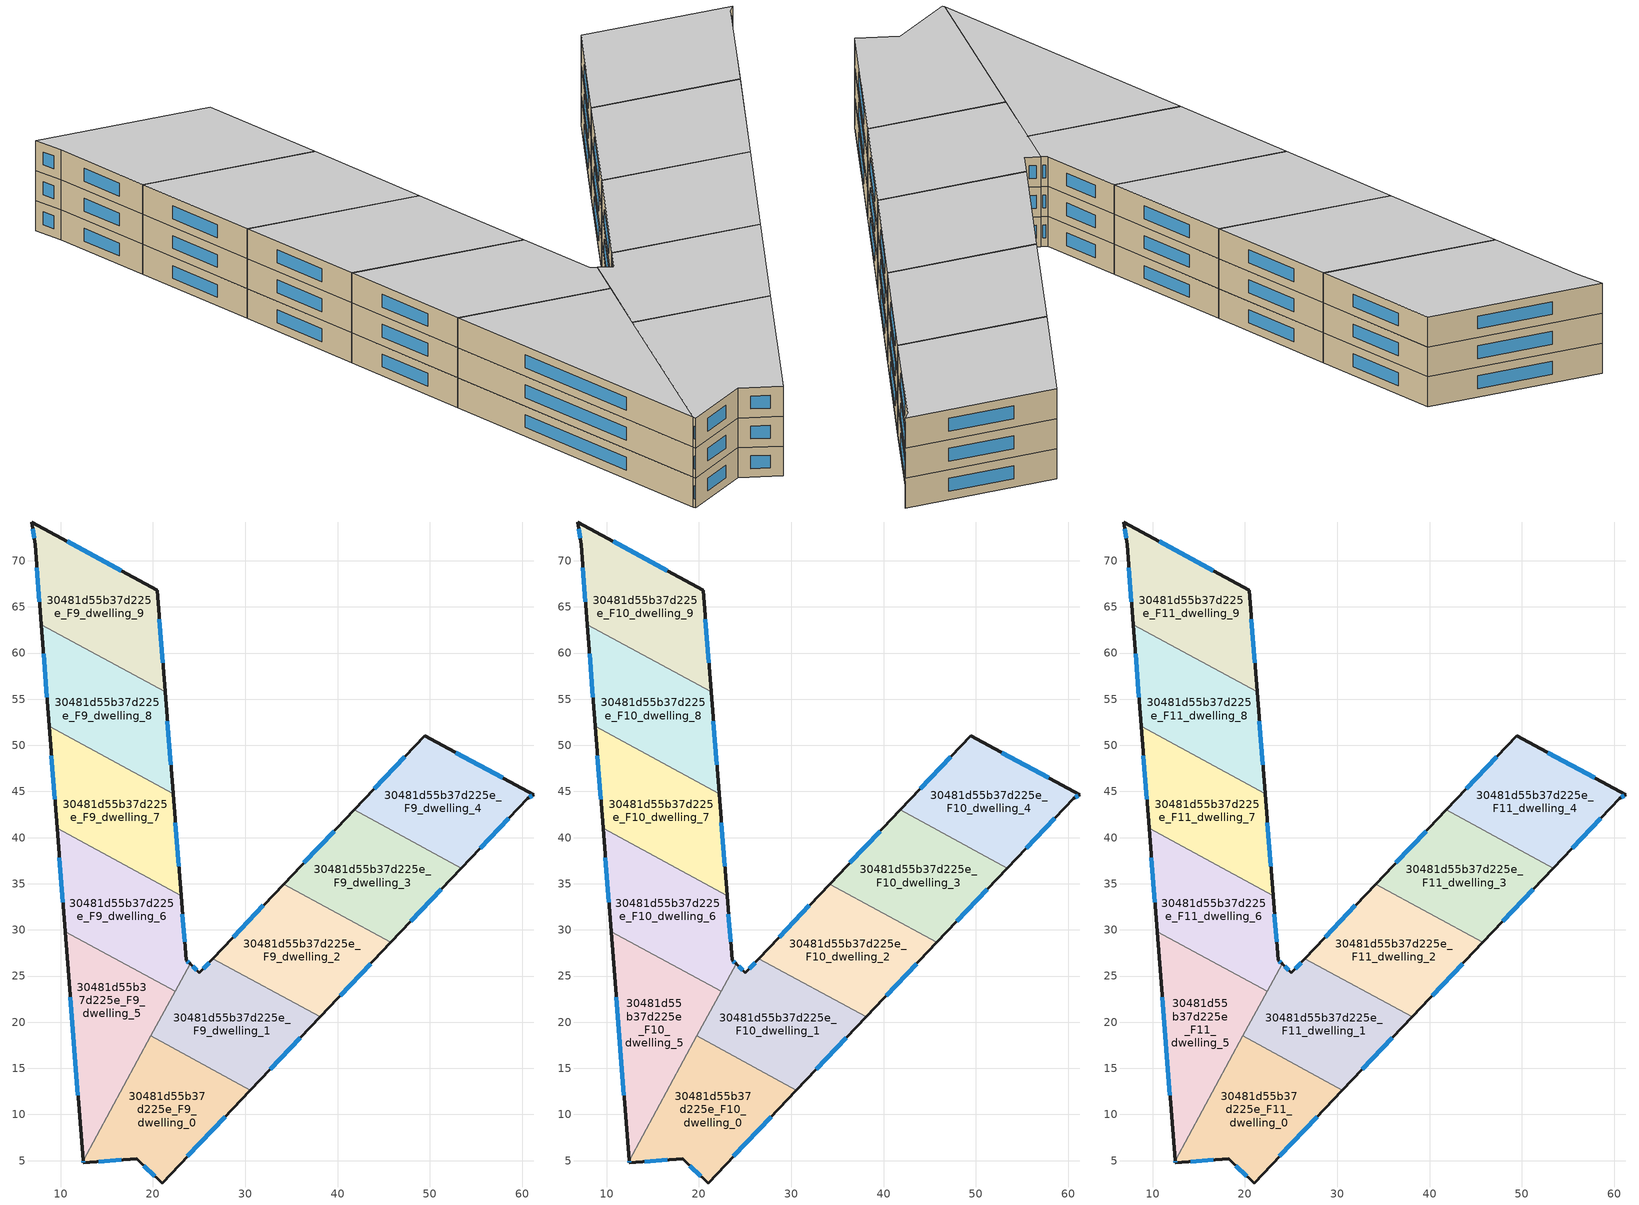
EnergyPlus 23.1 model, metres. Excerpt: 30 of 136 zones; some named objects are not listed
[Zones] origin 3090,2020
30481d55b37d225e_F9_dwelling_0
 floor to 30481d55b37d225e_F8_dwelling_0 (EU_floor_Construction): 30.56,12.64 20.99,2.57 18.23,5.2 12.45,4.74 12.43,4.97 19.78,18.5 z27
 wall outside (EU_wall_Construction): 12.43,4.97 12.45,4.74 18.23,5.2 20.99,2.57 30.56,12.64 z27:30
 wall to 30481d55b37d225e_F9_dwelling_1 (EU_wall_Construction): 30.56,12.64 19.78,18.5 z27:30
 wall to 30481d55b37d225e_F9_dwelling_5 (EU_wall_Construction): 19.78,18.5 12.43,4.97 z27:30
 window (EU_Window_Construction): 23.73,5.45 27.83,9.77 / 19.02,4.45 20.2,3.32 / 14.1,4.87 16.58,5.07 / 12.43,4.91 12.44,4.81 z27.86:29.14
30481d55b37d225e_F9_dwelling_1
 floor to 30481d55b37d225e_F8_dwelling_1 (EU_floor_Construction): 38.11,20.59 30.56,12.64 19.78,18.5 24.02,26.31 25.03,25.35 26.5,26.9 z27
 wall outside (EU_wall_Construction): 30.56,12.64 38.11,20.59 / 26.5,26.9 25.03,25.35 24.02,26.31 z27:30
 wall to 30481d55b37d225e_F9_dwelling_2 (EU_wall_Construction): 38.11,20.59 26.5,26.9 z27:30
 wall to 30481d55b37d225e_F9_dwelling_6 (EU_wall_Construction): 24.02,26.31 22.41,23.35 z27:30
 wall to 30481d55b37d225e_F9_dwelling_5 (EU_wall_Construction): 22.41,23.35 19.78,18.5 z27:30
 window (EU_Window_Construction): 32.72,14.92 35.96,18.32 / 24.74,25.62 24.31,26.03 / 26.08,26.46 25.45,25.79 z27.86:29.14
30481d55b37d225e_F9_dwelling_2
 floor to 30481d55b37d225e_F8_dwelling_2 (EU_floor_Construction): 45.77,28.64 38.11,20.59 26.5,26.9 34.15,34.95 z27
 wall outside (EU_wall_Construction): 34.15,34.95 26.5,26.9 / 38.11,20.59 45.77,28.64 z27:30
 wall to 30481d55b37d225e_F9_dwelling_3 (EU_wall_Construction): 45.77,28.64 34.15,34.95 z27:30
 window (EU_Window_Construction): 31.96,32.65 28.68,29.2 / 40.3,22.89 43.58,26.34 z27.86:29.14
30481d55b37d225e_F9_dwelling_3
 floor to 30481d55b37d225e_F8_dwelling_3 (EU_floor_Construction): 53.42,36.7 45.77,28.64 34.15,34.95 41.8,43.01 z27
 wall outside (EU_wall_Construction): 41.8,43.01 34.15,34.95 / 45.77,28.64 53.42,36.7 z27:30
 wall to 30481d55b37d225e_F9_dwelling_4 (EU_wall_Construction): 53.42,36.7 41.8,43.01 z27:30
 window (EU_Window_Construction): 39.62,40.71 36.34,37.25 / 47.95,30.94 51.23,34.4 z27.86:29.14
30481d55b37d225e_F9_dwelling_4
 floor to 30481d55b37d225e_F8_dwelling_4 (EU_floor_Construction): 61.28,44.63 60.59,44.24 53.42,36.7 41.8,43.01 49.45,51.06 z27
 wall outside (EU_wall_Construction): 53.42,36.7 60.59,44.24 61.28,44.63 49.45,51.06 41.8,43.01 z27:30
 window (EU_Window_Construction): 55.47,38.85 58.54,42.09 / 47.27,48.76 43.99,45.31 / 57.9,46.47 52.83,49.22 / 60.79,44.35 61.08,44.52 z27.86:29.14
30481d55b37d225e_F9_dwelling_5
 floor to 30481d55b37d225e_F8_dwelling_5 (EU_floor_Construction): 22.41,23.35 12.43,4.97 10.49,29.82 z27
 wall outside (EU_wall_Construction): 10.49,29.82 12.43,4.97 z27:30
 wall to 30481d55b37d225e_F9_dwelling_6 (EU_wall_Construction): 22.41,23.35 10.49,29.82 z27:30
 window (EU_Window_Construction): 11.04,22.72 11.87,12.07 z27.86:29.14
30481d55b37d225e_F9_dwelling_6
 floor to 30481d55b37d225e_F8_dwelling_6 (EU_floor_Construction): 23.04,33.72 23.59,26.72 24.02,26.31 22.41,23.35 10.49,29.82 9.62,41.01 z27
 wall outside (EU_wall_Construction): 9.62,41.01 10.49,29.82 / 24.02,26.31 23.59,26.72 23.04,33.72 z27:30
 wall to 30481d55b37d225e_F9_dwelling_7 (EU_wall_Construction): 23.04,33.72 9.62,41.01 z27:30
 window (EU_Window_Construction): 9.87,37.82 10.24,33.02 / 23.43,28.72 23.2,31.72 / 23.89,26.43 23.71,26.6 z27.86:29.14
30481d55b37d225e_F9_dwelling_7
 floor to 30481d55b37d225e_F8_dwelling_7 (EU_floor_Construction): 22.18,44.76 23.04,33.72 9.62,41.01 8.76,52.05 z27
 wall outside (EU_wall_Construction): 23.04,33.72 22.18,44.76 / 8.76,52.05 9.62,41.01 z27:30
 wall to 30481d55b37d225e_F9_dwelling_8 (EU_wall_Construction): 22.18,44.76 8.76,52.05 z27:30
 window (EU_Window_Construction): 22.8,36.87 22.43,41.6 / 9,48.9 9.37,44.17 z27.86:29.14
30481d55b37d225e_F9_dwelling_8
 floor to 30481d55b37d225e_F8_dwelling_8 (EU_floor_Construction): 21.32,55.79 22.18,44.76 8.76,52.05 7.9,63.08 z27
 wall outside (EU_wall_Construction): 22.18,44.76 21.32,55.79 / 7.9,63.08 8.76,52.05 z27:30
 wall to 30481d55b37d225e_F9_dwelling_9 (EU_wall_Construction): 21.32,55.79 7.9,63.08 z27:30
 window (EU_Window_Construction): 21.93,47.91 21.57,52.64 / 8.14,59.93 8.51,55.2 z27.86:29.14
30481d55b37d225e_F9_dwelling_9
 floor to 30481d55b37d225e_F8_dwelling_9 (EU_floor_Construction): 20.46,66.81 21.32,55.79 7.9,63.08 7.22,71.72 6.85,74.2 z27
 wall outside (EU_wall_Construction): 21.32,55.79 20.46,66.81 6.85,74.2 7.22,71.72 7.9,63.08 z27:30
 window (EU_Window_Construction): 7.41,69.25 7.7,65.55 / 6.95,73.49 7.11,72.43 / 16.57,68.92 10.74,72.09 / 21.07,58.94 20.71,63.66 z27.86:29.14
30481d55b37d225e_F10_dwelling_0
 floor to 30481d55b37d225e_F9_dwelling_0 (EU_floor_Construction): 30.56,12.64 20.99,2.57 18.23,5.2 12.45,4.74 12.43,4.97 19.78,18.5 z30
 wall outside (EU_wall_Construction): 12.43,4.97 12.45,4.74 18.23,5.2 20.99,2.57 30.56,12.64 z30:33
 wall to 30481d55b37d225e_F10_dwelling_1 (EU_wall_Construction): 30.56,12.64 19.78,18.5 z30:33
 wall to 30481d55b37d225e_F10_dwelling_5 (EU_wall_Construction): 19.78,18.5 12.43,4.97 z30:33
 window (EU_Window_Construction): 23.73,5.45 27.83,9.77 / 19.02,4.45 20.2,3.32 / 14.1,4.87 16.58,5.07 / 12.43,4.91 12.44,4.81 z30.86:32.14
30481d55b37d225e_F10_dwelling_1
 floor to 30481d55b37d225e_F9_dwelling_1 (EU_floor_Construction): 38.11,20.59 30.56,12.64 19.78,18.5 24.02,26.31 25.03,25.35 26.5,26.9 z30
 wall outside (EU_wall_Construction): 30.56,12.64 38.11,20.59 / 26.5,26.9 25.03,25.35 24.02,26.31 z30:33
 wall to 30481d55b37d225e_F10_dwelling_2 (EU_wall_Construction): 38.11,20.59 26.5,26.9 z30:33
 wall to 30481d55b37d225e_F10_dwelling_6 (EU_wall_Construction): 24.02,26.31 22.41,23.35 z30:33
 wall to 30481d55b37d225e_F10_dwelling_5 (EU_wall_Construction): 22.41,23.35 19.78,18.5 z30:33
 window (EU_Window_Construction): 32.72,14.92 35.96,18.32 / 24.74,25.62 24.31,26.03 / 26.08,26.46 25.45,25.79 z30.86:32.14
30481d55b37d225e_F10_dwelling_2
 floor to 30481d55b37d225e_F9_dwelling_2 (EU_floor_Construction): 45.77,28.64 38.11,20.59 26.5,26.9 34.15,34.95 z30
 wall outside (EU_wall_Construction): 34.15,34.95 26.5,26.9 / 38.11,20.59 45.77,28.64 z30:33
 wall to 30481d55b37d225e_F10_dwelling_3 (EU_wall_Construction): 45.77,28.64 34.15,34.95 z30:33
 window (EU_Window_Construction): 31.96,32.65 28.68,29.2 / 40.3,22.89 43.58,26.34 z30.86:32.14
30481d55b37d225e_F10_dwelling_3
 floor to 30481d55b37d225e_F9_dwelling_3 (EU_floor_Construction): 53.42,36.7 45.77,28.64 34.15,34.95 41.8,43.01 z30
 wall outside (EU_wall_Construction): 41.8,43.01 34.15,34.95 / 45.77,28.64 53.42,36.7 z30:33
 wall to 30481d55b37d225e_F10_dwelling_4 (EU_wall_Construction): 53.42,36.7 41.8,43.01 z30:33
 window (EU_Window_Construction): 39.62,40.71 36.34,37.25 / 47.95,30.94 51.23,34.4 z30.86:32.14
30481d55b37d225e_F10_dwelling_4
 floor to 30481d55b37d225e_F9_dwelling_4 (EU_floor_Construction): 61.28,44.63 60.59,44.24 53.42,36.7 41.8,43.01 49.45,51.06 z30
 wall outside (EU_wall_Construction): 53.42,36.7 60.59,44.24 61.28,44.63 49.45,51.06 41.8,43.01 z30:33
 window (EU_Window_Construction): 55.47,38.85 58.54,42.09 / 47.27,48.76 43.99,45.31 / 57.9,46.47 52.83,49.22 / 60.79,44.35 61.08,44.52 z30.86:32.14
30481d55b37d225e_F10_dwelling_5
 floor to 30481d55b37d225e_F9_dwelling_5 (EU_floor_Construction): 22.41,23.35 12.43,4.97 10.49,29.82 z30
 wall outside (EU_wall_Construction): 10.49,29.82 12.43,4.97 z30:33
 wall to 30481d55b37d225e_F10_dwelling_6 (EU_wall_Construction): 22.41,23.35 10.49,29.82 z30:33
 window (EU_Window_Construction): 11.04,22.72 11.87,12.07 z30.86:32.14
30481d55b37d225e_F10_dwelling_6
 floor to 30481d55b37d225e_F9_dwelling_6 (EU_floor_Construction): 23.04,33.72 23.59,26.72 24.02,26.31 22.41,23.35 10.49,29.82 9.62,41.01 z30
 wall outside (EU_wall_Construction): 9.62,41.01 10.49,29.82 / 24.02,26.31 23.59,26.72 23.04,33.72 z30:33
 wall to 30481d55b37d225e_F10_dwelling_7 (EU_wall_Construction): 23.04,33.72 9.62,41.01 z30:33
 window (EU_Window_Construction): 9.87,37.82 10.24,33.02 / 23.43,28.72 23.2,31.72 / 23.89,26.43 23.71,26.6 z30.86:32.14
30481d55b37d225e_F10_dwelling_7
 floor to 30481d55b37d225e_F9_dwelling_7 (EU_floor_Construction): 22.18,44.76 23.04,33.72 9.62,41.01 8.76,52.05 z30
 wall outside (EU_wall_Construction): 23.04,33.72 22.18,44.76 / 8.76,52.05 9.62,41.01 z30:33
 wall to 30481d55b37d225e_F10_dwelling_8 (EU_wall_Construction): 22.18,44.76 8.76,52.05 z30:33
 window (EU_Window_Construction): 22.8,36.87 22.43,41.6 / 9,48.9 9.37,44.17 z30.86:32.14
30481d55b37d225e_F10_dwelling_8
 floor to 30481d55b37d225e_F9_dwelling_8 (EU_floor_Construction): 21.32,55.79 22.18,44.76 8.76,52.05 7.9,63.08 z30
 wall outside (EU_wall_Construction): 22.18,44.76 21.32,55.79 / 7.9,63.08 8.76,52.05 z30:33
 wall to 30481d55b37d225e_F10_dwelling_9 (EU_wall_Construction): 21.32,55.79 7.9,63.08 z30:33
 window (EU_Window_Construction): 21.93,47.91 21.57,52.64 / 8.14,59.93 8.51,55.2 z30.86:32.14
30481d55b37d225e_F10_dwelling_9
 floor to 30481d55b37d225e_F9_dwelling_9 (EU_floor_Construction): 20.46,66.81 21.32,55.79 7.9,63.08 7.22,71.72 6.85,74.2 z30
 wall outside (EU_wall_Construction): 21.32,55.79 20.46,66.81 6.85,74.2 7.22,71.72 7.9,63.08 z30:33
 window (EU_Window_Construction): 7.41,69.25 7.7,65.55 / 6.95,73.49 7.11,72.43 / 16.57,68.92 10.74,72.09 / 21.07,58.94 20.71,63.66 z30.86:32.14
30481d55b37d225e_F11_dwelling_0
 floor to 30481d55b37d225e_F10_dwelling_0 (EU_floor_Construction): 30.56,12.64 20.99,2.57 18.23,5.2 12.45,4.74 12.43,4.97 19.78,18.5 z33
 wall outside (EU_wall_Construction): 12.43,4.97 12.45,4.74 18.23,5.2 20.99,2.57 30.56,12.64 z33:36
 wall to 30481d55b37d225e_F11_dwelling_1 (EU_wall_Construction): 30.56,12.64 19.78,18.5 z33:36
 wall to 30481d55b37d225e_F11_dwelling_5 (EU_wall_Construction): 19.78,18.5 12.43,4.97 z33:36
 window (EU_Window_Construction): 23.73,5.45 27.83,9.77 / 19.02,4.45 20.2,3.32 / 14.1,4.87 16.58,5.07 / 12.43,4.91 12.44,4.81 z33.86:35.14
 ceiling to 30481d55b37d225e_F12_dwelling_0 (EU_floor_Construction): 20.99,2.57 30.56,12.64 19.78,18.5 12.43,4.97 12.45,4.74 18.23,5.2 z36
30481d55b37d225e_F11_dwelling_1
 floor to 30481d55b37d225e_F10_dwelling_1 (EU_floor_Construction): 38.11,20.59 30.56,12.64 19.78,18.5 24.02,26.31 25.03,25.35 26.5,26.9 z33
 wall outside (EU_wall_Construction): 30.56,12.64 38.11,20.59 / 26.5,26.9 25.03,25.35 24.02,26.31 z33:36
 wall to 30481d55b37d225e_F11_dwelling_2 (EU_wall_Construction): 38.11,20.59 26.5,26.9 z33:36
 wall to 30481d55b37d225e_F11_dwelling_6 (EU_wall_Construction): 24.02,26.31 22.41,23.35 z33:36
 wall to 30481d55b37d225e_F11_dwelling_5 (EU_wall_Construction): 22.41,23.35 19.78,18.5 z33:36
 window (EU_Window_Construction): 32.72,14.92 35.96,18.32 / 24.74,25.62 24.31,26.03 / 26.08,26.46 25.45,25.79 z33.86:35.14
 ceiling to 30481d55b37d225e_F12_dwelling_1 (EU_floor_Construction): 30.56,12.64 38.11,20.59 26.5,26.9 25.03,25.35 24.02,26.31 19.78,18.5 z36
30481d55b37d225e_F11_dwelling_2
 floor to 30481d55b37d225e_F10_dwelling_2 (EU_floor_Construction): 45.77,28.64 38.11,20.59 26.5,26.9 34.15,34.95 z33
 wall outside (EU_wall_Construction): 34.15,34.95 26.5,26.9 / 38.11,20.59 45.77,28.64 z33:36
 wall to 30481d55b37d225e_F11_dwelling_3 (EU_wall_Construction): 45.77,28.64 34.15,34.95 z33:36
 window (EU_Window_Construction): 31.96,32.65 28.68,29.2 / 40.3,22.89 43.58,26.34 z33.86:35.14
 ceiling to 30481d55b37d225e_F12_dwelling_2 (EU_floor_Construction): 38.11,20.59 45.77,28.64 34.15,34.95 26.5,26.9 z36
30481d55b37d225e_F11_dwelling_3
 floor to 30481d55b37d225e_F10_dwelling_3 (EU_floor_Construction): 53.42,36.7 45.77,28.64 34.15,34.95 41.8,43.01 z33
 wall outside (EU_wall_Construction): 41.8,43.01 34.15,34.95 / 45.77,28.64 53.42,36.7 z33:36
 wall to 30481d55b37d225e_F11_dwelling_4 (EU_wall_Construction): 53.42,36.7 41.8,43.01 z33:36
 window (EU_Window_Construction): 39.62,40.71 36.34,37.25 / 47.95,30.94 51.23,34.4 z33.86:35.14
 ceiling to 30481d55b37d225e_F12_dwelling_3 (EU_floor_Construction): 45.77,28.64 53.42,36.7 41.8,43.01 34.15,34.95 z36
30481d55b37d225e_F11_dwelling_4
 floor to 30481d55b37d225e_F10_dwelling_4 (EU_floor_Construction): 61.28,44.63 60.59,44.24 53.42,36.7 41.8,43.01 49.45,51.06 z33
 wall outside (EU_wall_Construction): 53.42,36.7 60.59,44.24 61.28,44.63 49.45,51.06 41.8,43.01 z33:36
 window (EU_Window_Construction): 55.47,38.85 58.54,42.09 / 47.27,48.76 43.99,45.31 / 57.9,46.47 52.83,49.22 / 60.79,44.35 61.08,44.52 z33.86:35.14
 ceiling to 30481d55b37d225e_F12_dwelling_4 (EU_floor_Construction): 60.59,44.24 61.28,44.63 49.45,51.06 41.8,43.01 53.42,36.7 z36
30481d55b37d225e_F11_dwelling_5
 floor to 30481d55b37d225e_F10_dwelling_5 (EU_floor_Construction): 22.41,23.35 12.43,4.97 10.49,29.82 z33
 wall outside (EU_wall_Construction): 10.49,29.82 12.43,4.97 z33:36
 wall to 30481d55b37d225e_F11_dwelling_6 (EU_wall_Construction): 22.41,23.35 10.49,29.82 z33:36
 window (EU_Window_Construction): 11.04,22.72 11.87,12.07 z33.86:35.14
 ceiling to 30481d55b37d225e_F12_dwelling_5 (EU_floor_Construction): 12.43,4.97 22.41,23.35 10.49,29.82 z36
30481d55b37d225e_F11_dwelling_6
 floor to 30481d55b37d225e_F10_dwelling_6 (EU_floor_Construction): 23.04,33.72 23.59,26.72 24.02,26.31 22.41,23.35 10.49,29.82 9.62,41.01 z33
 wall outside (EU_wall_Construction): 9.62,41.01 10.49,29.82 / 24.02,26.31 23.59,26.72 23.04,33.72 z33:36
 wall to 30481d55b37d225e_F11_dwelling_7 (EU_wall_Construction): 23.04,33.72 9.62,41.01 z33:36
 window (EU_Window_Construction): 9.87,37.82 10.24,33.02 / 23.43,28.72 23.2,31.72 / 23.89,26.43 23.71,26.6 z33.86:35.14
 ceiling to 30481d55b37d225e_F12_dwelling_6 (EU_floor_Construction): 22.41,23.35 24.02,26.31 23.59,26.72 23.04,33.72 9.62,41.01 10.49,29.82 z36
30481d55b37d225e_F11_dwelling_7
 floor to 30481d55b37d225e_F10_dwelling_7 (EU_floor_Construction): 22.18,44.76 23.04,33.72 9.62,41.01 8.76,52.05 z33
 wall outside (EU_wall_Construction): 23.04,33.72 22.18,44.76 / 8.76,52.05 9.62,41.01 z33:36
 wall to 30481d55b37d225e_F11_dwelling_8 (EU_wall_Construction): 22.18,44.76 8.76,52.05 z33:36
 window (EU_Window_Construction): 22.8,36.87 22.43,41.6 / 9,48.9 9.37,44.17 z33.86:35.14
 ceiling to 30481d55b37d225e_F12_dwelling_7 (EU_floor_Construction): 23.04,33.72 22.18,44.76 8.76,52.05 9.62,41.01 z36
30481d55b37d225e_F11_dwelling_8
 floor to 30481d55b37d225e_F10_dwelling_8 (EU_floor_Construction): 21.32,55.79 22.18,44.76 8.76,52.05 7.9,63.08 z33
 wall outside (EU_wall_Construction): 22.18,44.76 21.32,55.79 / 7.9,63.08 8.76,52.05 z33:36
 wall to 30481d55b37d225e_F11_dwelling_9 (EU_wall_Construction): 21.32,55.79 7.9,63.08 z33:36
 window (EU_Window_Construction): 21.93,47.91 21.57,52.64 / 8.14,59.93 8.51,55.2 z33.86:35.14
 ceiling to 30481d55b37d225e_F12_dwelling_8 (EU_floor_Construction): 22.18,44.76 21.32,55.79 7.9,63.08 8.76,52.05 z36
30481d55b37d225e_F11_dwelling_9
 floor to 30481d55b37d225e_F10_dwelling_9 (EU_floor_Construction): 20.46,66.81 21.32,55.79 7.9,63.08 7.22,71.72 6.85,74.2 z33
 wall outside (EU_wall_Construction): 21.32,55.79 20.46,66.81 6.85,74.2 7.22,71.72 7.9,63.08 z33:36
 window (EU_Window_Construction): 7.41,69.25 7.7,65.55 / 6.95,73.49 7.11,72.43 / 16.57,68.92 10.74,72.09 / 21.07,58.94 20.71,63.66 z33.86:35.14
 ceiling to 30481d55b37d225e_F12_dwelling_9 (EU_floor_Construction): 21.32,55.79 20.46,66.81 6.85,74.2 7.22,71.72 7.9,63.08 z36
[Building]
EU S2 Campaign: North Axis=0; Terrain=City; Solar Distribution=FullExterior
[Site:Location]
Helsinki-Vantaa.AP: Latitude=60.317; Longitude=24.963; Time Zone=2; Elevation=54.6
[SizingPeriod:WeatherFileDays]
AnnualSizingPeriod: Begin Month=1; Begin Day of Month=1; End Month=12; End Day of Month=31; Day of Week for Start Day=Monday; Use Weather File Daylight Saving Period=No; Use Weather File Rain and Snow Indicators=No
[MATERIAL]
EU_InternalMass_Material: Roughness=MediumRough; Thickness=0.1; Conductivity=1; Density=1800; Specific Heat=900; Thermal Absorptance=0.9; Solar Absorptance=0.7; Visible Absorptance=0.7
[MATERIAL:NOMASS] Roughness=MediumRough; Thermal Absorptance=0.9; Solar Absorptance=0.7; Visible Absorptance=0.7
Name | Thermal Resistance
EU_wall_NoMass | 5.91765
EU_floor_NoMass | 6.2875
[WINDOWMATERIAL:SIMPLEGLAZINGSYSTEM]
EU_Window_SimpleGlazing: UFactor=0.994035; Solar Heat Gain Coefficient=0.7; Visible Transmittance=0.7
[CONSTRUCTION]
EU_wall_Construction: EU_wall_NoMass
EU_floor_Construction: EU_floor_NoMass
EU_Window_Construction: EU_Window_SimpleGlazing
EU_InternalMass_Construction: EU_InternalMass_Material
[ZONE] Type=1; Multiplier=1; Ceiling Height=autocalculate; Floor Area=autocalculate; Part of Total Floor Area=Yes
Name | Volume
30481d55b37d225e_F9_dwelling_0; 30481d55b37d225e_F10_dwelling_0; 30481d55b37d225e_F11_dwelling_0 | 425.545
30481d55b37d225e_F9_dwelling_1; 30481d55b37d225e_F10_dwelling_1; 30481d55b37d225e_F11_dwelling_1 | 425.562
30481d55b37d225e_F9_dwelling_2; 30481d55b37d225e_F10_dwelling_2; 30481d55b37d225e_F11_dwelling_2 | 425.502
30481d55b37d225e_F9_dwelling_3; 30481d55b37d225e_F10_dwelling_3; 30481d55b37d225e_F11_dwelling_3 | 425.591
30481d55b37d225e_F9_dwelling_4; 30481d55b37d225e_F10_dwelling_4; 30481d55b37d225e_F11_dwelling_4 | 425.522
30481d55b37d225e_F9_dwelling_5; 30481d55b37d225e_F10_dwelling_5; 30481d55b37d225e_F11_dwelling_5 | 425.569
30481d55b37d225e_F9_dwelling_6; 30481d55b37d225e_F10_dwelling_6; 30481d55b37d225e_F11_dwelling_6 | 425.526
30481d55b37d225e_F9_dwelling_7; 30481d55b37d225e_F10_dwelling_7; 30481d55b37d225e_F11_dwelling_7 | 425.536
30481d55b37d225e_F9_dwelling_8; 30481d55b37d225e_F10_dwelling_8; 30481d55b37d225e_F11_dwelling_8 | 425.559
30481d55b37d225e_F9_dwelling_9; 30481d55b37d225e_F10_dwelling_9; 30481d55b37d225e_F11_dwelling_9 | 425.558
[INTERNALMASS] Construction=EU_InternalMass_Construction
Name | Zone or ZoneList | Surface Area
30481d55b37d225e_F9_dwelling_0_EU_InternalMass | 30481d55b37d225e_F9_dwelling_0 | 141.848
30481d55b37d225e_F9_dwelling_1_EU_InternalMass | 30481d55b37d225e_F9_dwelling_1 | 141.854
30481d55b37d225e_F9_dwelling_2_EU_InternalMass | 30481d55b37d225e_F9_dwelling_2 | 141.834
30481d55b37d225e_F9_dwelling_3_EU_InternalMass | 30481d55b37d225e_F9_dwelling_3 | 141.864
30481d55b37d225e_F9_dwelling_4_EU_InternalMass | 30481d55b37d225e_F9_dwelling_4 | 141.841
30481d55b37d225e_F9_dwelling_5_EU_InternalMass | 30481d55b37d225e_F9_dwelling_5 | 141.856
30481d55b37d225e_F9_dwelling_6_EU_InternalMass | 30481d55b37d225e_F9_dwelling_6 | 141.843
30481d55b37d225e_F9_dwelling_7_EU_InternalMass | 30481d55b37d225e_F9_dwelling_7 | 141.846
30481d55b37d225e_F9_dwelling_8_EU_InternalMass | 30481d55b37d225e_F9_dwelling_8 | 141.853
30481d55b37d225e_F9_dwelling_9_EU_InternalMass | 30481d55b37d225e_F9_dwelling_9 | 141.853
30481d55b37d225e_F10_dwelling_0_EU_InternalMass | 30481d55b37d225e_F10_dwelling_0 | 141.848
30481d55b37d225e_F10_dwelling_1_EU_InternalMass | 30481d55b37d225e_F10_dwelling_1 | 141.854
30481d55b37d225e_F10_dwelling_2_EU_InternalMass | 30481d55b37d225e_F10_dwelling_2 | 141.834
30481d55b37d225e_F10_dwelling_3_EU_InternalMass | 30481d55b37d225e_F10_dwelling_3 | 141.864
30481d55b37d225e_F10_dwelling_4_EU_InternalMass | 30481d55b37d225e_F10_dwelling_4 | 141.841
30481d55b37d225e_F10_dwelling_5_EU_InternalMass | 30481d55b37d225e_F10_dwelling_5 | 141.856
30481d55b37d225e_F10_dwelling_6_EU_InternalMass | 30481d55b37d225e_F10_dwelling_6 | 141.843
30481d55b37d225e_F10_dwelling_7_EU_InternalMass | 30481d55b37d225e_F10_dwelling_7 | 141.846
30481d55b37d225e_F10_dwelling_8_EU_InternalMass | 30481d55b37d225e_F10_dwelling_8 | 141.853
30481d55b37d225e_F10_dwelling_9_EU_InternalMass | 30481d55b37d225e_F10_dwelling_9 | 141.853
30481d55b37d225e_F11_dwelling_0_EU_InternalMass | 30481d55b37d225e_F11_dwelling_0 | 141.848
30481d55b37d225e_F11_dwelling_1_EU_InternalMass | 30481d55b37d225e_F11_dwelling_1 | 141.854
30481d55b37d225e_F11_dwelling_2_EU_InternalMass | 30481d55b37d225e_F11_dwelling_2 | 141.834
30481d55b37d225e_F11_dwelling_3_EU_InternalMass | 30481d55b37d225e_F11_dwelling_3 | 141.864
30481d55b37d225e_F11_dwelling_4_EU_InternalMass | 30481d55b37d225e_F11_dwelling_4 | 141.841
30481d55b37d225e_F11_dwelling_5_EU_InternalMass | 30481d55b37d225e_F11_dwelling_5 | 141.856
30481d55b37d225e_F11_dwelling_6_EU_InternalMass | 30481d55b37d225e_F11_dwelling_6 | 141.843
30481d55b37d225e_F11_dwelling_7_EU_InternalMass | 30481d55b37d225e_F11_dwelling_7 | 141.846
30481d55b37d225e_F11_dwelling_8_EU_InternalMass | 30481d55b37d225e_F11_dwelling_8 | 141.853
30481d55b37d225e_F11_dwelling_9_EU_InternalMass | 30481d55b37d225e_F11_dwelling_9 | 141.853
[OTHEREQUIPMENT] Fuel Type=Electricity; Design Level Calculation Method=Watts/Area; Power per Zone Floor Area=1; Fraction Latent=0; Fraction Radiant=0; Fraction Lost=0; Carbon Dioxide Generation Rate=0; EndUse Subcategory=EU_Step8_InternalGains
Name | Zone or ZoneList or Space or SpaceList | Schedule
EU_Step8_InternalGain_30481d55b37d225e_F9_dwelling_0_f000 | 30481d55b37d225e_F9_dwelling_0 | EU_Step8_GainSchedule_30481d55b37d225e_F9_dwelling_0_f000
EU_Step8_InternalGain_30481d55b37d225e_F9_dwelling_1_f000 | 30481d55b37d225e_F9_dwelling_1 | EU_Step8_GainSchedule_30481d55b37d225e_F9_dwelling_1_f000
EU_Step8_InternalGain_30481d55b37d225e_F9_dwelling_2_f000 | 30481d55b37d225e_F9_dwelling_2 | EU_Step8_GainSchedule_30481d55b37d225e_F9_dwelling_2_f000
EU_Step8_InternalGain_30481d55b37d225e_F9_dwelling_3_f000 | 30481d55b37d225e_F9_dwelling_3 | EU_Step8_GainSchedule_30481d55b37d225e_F9_dwelling_3_f000
EU_Step8_InternalGain_30481d55b37d225e_F9_dwelling_4_f000 | 30481d55b37d225e_F9_dwelling_4 | EU_Step8_GainSchedule_30481d55b37d225e_F9_dwelling_4_f000
EU_Step8_InternalGain_30481d55b37d225e_F9_dwelling_5_f000 | 30481d55b37d225e_F9_dwelling_5 | EU_Step8_GainSchedule_30481d55b37d225e_F9_dwelling_5_f000
EU_Step8_InternalGain_30481d55b37d225e_F9_dwelling_6_f000 | 30481d55b37d225e_F9_dwelling_6 | EU_Step8_GainSchedule_30481d55b37d225e_F9_dwelling_6_f000
EU_Step8_InternalGain_30481d55b37d225e_F9_dwelling_7_f000 | 30481d55b37d225e_F9_dwelling_7 | EU_Step8_GainSchedule_30481d55b37d225e_F9_dwelling_7_f000
EU_Step8_InternalGain_30481d55b37d225e_F9_dwelling_8_f000 | 30481d55b37d225e_F9_dwelling_8 | EU_Step8_GainSchedule_30481d55b37d225e_F9_dwelling_8_f000
EU_Step8_InternalGain_30481d55b37d225e_F9_dwelling_9_f000 | 30481d55b37d225e_F9_dwelling_9 | EU_Step8_GainSchedule_30481d55b37d225e_F9_dwelling_9_f000
EU_Step8_InternalGain_30481d55b37d225e_F10_dwelling_0_f000 | 30481d55b37d225e_F10_dwelling_0 | EU_Step8_GainSchedule_30481d55b37d225e_F10_dwelling_0_f000
EU_Step8_InternalGain_30481d55b37d225e_F10_dwelling_1_f000 | 30481d55b37d225e_F10_dwelling_1 | EU_Step8_GainSchedule_30481d55b37d225e_F10_dwelling_1_f000
EU_Step8_InternalGain_30481d55b37d225e_F10_dwelling_2_f000 | 30481d55b37d225e_F10_dwelling_2 | EU_Step8_GainSchedule_30481d55b37d225e_F10_dwelling_2_f000
EU_Step8_InternalGain_30481d55b37d225e_F10_dwelling_3_f000 | 30481d55b37d225e_F10_dwelling_3 | EU_Step8_GainSchedule_30481d55b37d225e_F10_dwelling_3_f000
EU_Step8_InternalGain_30481d55b37d225e_F10_dwelling_4_f000 | 30481d55b37d225e_F10_dwelling_4 | EU_Step8_GainSchedule_30481d55b37d225e_F10_dwelling_4_f000
EU_Step8_InternalGain_30481d55b37d225e_F10_dwelling_5_f000 | 30481d55b37d225e_F10_dwelling_5 | EU_Step8_GainSchedule_30481d55b37d225e_F10_dwelling_5_f000
EU_Step8_InternalGain_30481d55b37d225e_F10_dwelling_6_f000 | 30481d55b37d225e_F10_dwelling_6 | EU_Step8_GainSchedule_30481d55b37d225e_F10_dwelling_6_f000
EU_Step8_InternalGain_30481d55b37d225e_F10_dwelling_7_f000 | 30481d55b37d225e_F10_dwelling_7 | EU_Step8_GainSchedule_30481d55b37d225e_F10_dwelling_7_f000
EU_Step8_InternalGain_30481d55b37d225e_F10_dwelling_8_f000 | 30481d55b37d225e_F10_dwelling_8 | EU_Step8_GainSchedule_30481d55b37d225e_F10_dwelling_8_f000
EU_Step8_InternalGain_30481d55b37d225e_F10_dwelling_9_f000 | 30481d55b37d225e_F10_dwelling_9 | EU_Step8_GainSchedule_30481d55b37d225e_F10_dwelling_9_f000
EU_Step8_InternalGain_30481d55b37d225e_F11_dwelling_0_f000 | 30481d55b37d225e_F11_dwelling_0 | EU_Step8_GainSchedule_30481d55b37d225e_F11_dwelling_0_f000
EU_Step8_InternalGain_30481d55b37d225e_F11_dwelling_1_f000 | 30481d55b37d225e_F11_dwelling_1 | EU_Step8_GainSchedule_30481d55b37d225e_F11_dwelling_1_f000
EU_Step8_InternalGain_30481d55b37d225e_F11_dwelling_2_f000 | 30481d55b37d225e_F11_dwelling_2 | EU_Step8_GainSchedule_30481d55b37d225e_F11_dwelling_2_f000
EU_Step8_InternalGain_30481d55b37d225e_F11_dwelling_3_f000 | 30481d55b37d225e_F11_dwelling_3 | EU_Step8_GainSchedule_30481d55b37d225e_F11_dwelling_3_f000
EU_Step8_InternalGain_30481d55b37d225e_F11_dwelling_4_f000 | 30481d55b37d225e_F11_dwelling_4 | EU_Step8_GainSchedule_30481d55b37d225e_F11_dwelling_4_f000
EU_Step8_InternalGain_30481d55b37d225e_F11_dwelling_5_f000 | 30481d55b37d225e_F11_dwelling_5 | EU_Step8_GainSchedule_30481d55b37d225e_F11_dwelling_5_f000
EU_Step8_InternalGain_30481d55b37d225e_F11_dwelling_6_f000 | 30481d55b37d225e_F11_dwelling_6 | EU_Step8_GainSchedule_30481d55b37d225e_F11_dwelling_6_f000
EU_Step8_InternalGain_30481d55b37d225e_F11_dwelling_7_f000 | 30481d55b37d225e_F11_dwelling_7 | EU_Step8_GainSchedule_30481d55b37d225e_F11_dwelling_7_f000
EU_Step8_InternalGain_30481d55b37d225e_F11_dwelling_8_f000 | 30481d55b37d225e_F11_dwelling_8 | EU_Step8_GainSchedule_30481d55b37d225e_F11_dwelling_8_f000
EU_Step8_InternalGain_30481d55b37d225e_F11_dwelling_9_f000 | 30481d55b37d225e_F11_dwelling_9 | EU_Step8_GainSchedule_30481d55b37d225e_F11_dwelling_9_f000
[ZONEVENTILATION:DESIGNFLOWRATE] Schedule=EU_AlwaysOn; Design Flow Rate Calculation Method=AirChanges/Hour; Air Changes per Hour=0.596421; Ventilation Type=Natural; Fan Pressure Rise=0; Fan Total Efficiency=1; Constant Term Coefficient=1; Temperature Term Coefficient=0; Velocity Term Coefficient=0; Velocity Squared Term Coefficient=0; Minimum Indoor Temperature=-100; Maximum Indoor Temperature=100; Delta Temperature=-100; Minimum Outdoor Temperature=-100; Maximum Outdoor Temperature=100; Maximum Wind Speed=40
Name | Zone or ZoneList or Space or SpaceList
EU_ConstantAir_30481d55b37d225e_F9_dwelling_0 | 30481d55b37d225e_F9_dwelling_0
EU_ConstantAir_30481d55b37d225e_F9_dwelling_1 | 30481d55b37d225e_F9_dwelling_1
EU_ConstantAir_30481d55b37d225e_F9_dwelling_2 | 30481d55b37d225e_F9_dwelling_2
EU_ConstantAir_30481d55b37d225e_F9_dwelling_3 | 30481d55b37d225e_F9_dwelling_3
EU_ConstantAir_30481d55b37d225e_F9_dwelling_4 | 30481d55b37d225e_F9_dwelling_4
EU_ConstantAir_30481d55b37d225e_F9_dwelling_5 | 30481d55b37d225e_F9_dwelling_5
EU_ConstantAir_30481d55b37d225e_F9_dwelling_6 | 30481d55b37d225e_F9_dwelling_6
EU_ConstantAir_30481d55b37d225e_F9_dwelling_7 | 30481d55b37d225e_F9_dwelling_7
EU_ConstantAir_30481d55b37d225e_F9_dwelling_8 | 30481d55b37d225e_F9_dwelling_8
EU_ConstantAir_30481d55b37d225e_F9_dwelling_9 | 30481d55b37d225e_F9_dwelling_9
EU_ConstantAir_30481d55b37d225e_F10_dwelling_0 | 30481d55b37d225e_F10_dwelling_0
EU_ConstantAir_30481d55b37d225e_F10_dwelling_1 | 30481d55b37d225e_F10_dwelling_1
EU_ConstantAir_30481d55b37d225e_F10_dwelling_2 | 30481d55b37d225e_F10_dwelling_2
EU_ConstantAir_30481d55b37d225e_F10_dwelling_3 | 30481d55b37d225e_F10_dwelling_3
EU_ConstantAir_30481d55b37d225e_F10_dwelling_4 | 30481d55b37d225e_F10_dwelling_4
EU_ConstantAir_30481d55b37d225e_F10_dwelling_5 | 30481d55b37d225e_F10_dwelling_5
EU_ConstantAir_30481d55b37d225e_F10_dwelling_6 | 30481d55b37d225e_F10_dwelling_6
EU_ConstantAir_30481d55b37d225e_F10_dwelling_7 | 30481d55b37d225e_F10_dwelling_7
EU_ConstantAir_30481d55b37d225e_F10_dwelling_8 | 30481d55b37d225e_F10_dwelling_8
EU_ConstantAir_30481d55b37d225e_F10_dwelling_9 | 30481d55b37d225e_F10_dwelling_9
EU_ConstantAir_30481d55b37d225e_F11_dwelling_0 | 30481d55b37d225e_F11_dwelling_0
EU_ConstantAir_30481d55b37d225e_F11_dwelling_1 | 30481d55b37d225e_F11_dwelling_1
EU_ConstantAir_30481d55b37d225e_F11_dwelling_2 | 30481d55b37d225e_F11_dwelling_2
EU_ConstantAir_30481d55b37d225e_F11_dwelling_3 | 30481d55b37d225e_F11_dwelling_3
EU_ConstantAir_30481d55b37d225e_F11_dwelling_4 | 30481d55b37d225e_F11_dwelling_4
EU_ConstantAir_30481d55b37d225e_F11_dwelling_5 | 30481d55b37d225e_F11_dwelling_5
EU_ConstantAir_30481d55b37d225e_F11_dwelling_6 | 30481d55b37d225e_F11_dwelling_6
EU_ConstantAir_30481d55b37d225e_F11_dwelling_7 | 30481d55b37d225e_F11_dwelling_7
EU_ConstantAir_30481d55b37d225e_F11_dwelling_8 | 30481d55b37d225e_F11_dwelling_8
EU_ConstantAir_30481d55b37d225e_F11_dwelling_9 | 30481d55b37d225e_F11_dwelling_9
[HVACTEMPLATE:ZONE:IDEALLOADSAIRSYSTEM] System Availability Schedule=EU_AlwaysOn; Maximum Heating Supply Air Temperature=50; Minimum Cooling Supply Air Temperature=13; Maximum Heating Supply Air Humidity Ratio=0.0156; Minimum Cooling Supply Air Humidity Ratio=0.0077; Heating Limit=NoLimit; Cooling Limit=NoLimit; Heating Availability Schedule=EU_AlwaysOn; Cooling Availability Schedule=EU_CoolingOff; Dehumidification Control Type=ConstantSensibleHeatRatio; Cooling Sensible Heat Ratio=0.7; Dehumidification Setpoint=60; Humidification Control Type=None; Humidification Setpoint=30; Outdoor Air Method=None; Outdoor Air Flow Rate per Person=0.00944; Outdoor Air Flow Rate per Zone Floor Area=0; Outdoor Air Flow Rate per Zone=0; Demand Controlled Ventilation Type=None; Outdoor Air Economizer Type=NoEconomizer; Heat Recovery Type=None; Sensible Heat Recovery Effectiveness=0.7; Latent Heat Recovery Effectiveness=0.65
Name | Template Thermostat
30481d55b37d225e_F9_dwelling_0 | EU_HeatOnly_30481d55b37d225e_F9_dwelling_0
30481d55b37d225e_F9_dwelling_1 | EU_HeatOnly_30481d55b37d225e_F9_dwelling_1
30481d55b37d225e_F9_dwelling_2 | EU_HeatOnly_30481d55b37d225e_F9_dwelling_2
30481d55b37d225e_F9_dwelling_3 | EU_HeatOnly_30481d55b37d225e_F9_dwelling_3
30481d55b37d225e_F9_dwelling_4 | EU_HeatOnly_30481d55b37d225e_F9_dwelling_4
30481d55b37d225e_F9_dwelling_5 | EU_HeatOnly_30481d55b37d225e_F9_dwelling_5
30481d55b37d225e_F9_dwelling_6 | EU_HeatOnly_30481d55b37d225e_F9_dwelling_6
30481d55b37d225e_F9_dwelling_7 | EU_HeatOnly_30481d55b37d225e_F9_dwelling_7
30481d55b37d225e_F9_dwelling_8 | EU_HeatOnly_30481d55b37d225e_F9_dwelling_8
30481d55b37d225e_F9_dwelling_9 | EU_HeatOnly_30481d55b37d225e_F9_dwelling_9
30481d55b37d225e_F10_dwelling_0 | EU_HeatOnly_30481d55b37d225e_F10_dwelling_0
30481d55b37d225e_F10_dwelling_1 | EU_HeatOnly_30481d55b37d225e_F10_dwelling_1
30481d55b37d225e_F10_dwelling_2 | EU_HeatOnly_30481d55b37d225e_F10_dwelling_2
30481d55b37d225e_F10_dwelling_3 | EU_HeatOnly_30481d55b37d225e_F10_dwelling_3
30481d55b37d225e_F10_dwelling_4 | EU_HeatOnly_30481d55b37d225e_F10_dwelling_4
30481d55b37d225e_F10_dwelling_5 | EU_HeatOnly_30481d55b37d225e_F10_dwelling_5
30481d55b37d225e_F10_dwelling_6 | EU_HeatOnly_30481d55b37d225e_F10_dwelling_6
30481d55b37d225e_F10_dwelling_7 | EU_HeatOnly_30481d55b37d225e_F10_dwelling_7
30481d55b37d225e_F10_dwelling_8 | EU_HeatOnly_30481d55b37d225e_F10_dwelling_8
30481d55b37d225e_F10_dwelling_9 | EU_HeatOnly_30481d55b37d225e_F10_dwelling_9
30481d55b37d225e_F11_dwelling_0 | EU_HeatOnly_30481d55b37d225e_F11_dwelling_0
30481d55b37d225e_F11_dwelling_1 | EU_HeatOnly_30481d55b37d225e_F11_dwelling_1
30481d55b37d225e_F11_dwelling_2 | EU_HeatOnly_30481d55b37d225e_F11_dwelling_2
30481d55b37d225e_F11_dwelling_3 | EU_HeatOnly_30481d55b37d225e_F11_dwelling_3
30481d55b37d225e_F11_dwelling_4 | EU_HeatOnly_30481d55b37d225e_F11_dwelling_4
30481d55b37d225e_F11_dwelling_5 | EU_HeatOnly_30481d55b37d225e_F11_dwelling_5
30481d55b37d225e_F11_dwelling_6 | EU_HeatOnly_30481d55b37d225e_F11_dwelling_6
30481d55b37d225e_F11_dwelling_7 | EU_HeatOnly_30481d55b37d225e_F11_dwelling_7
30481d55b37d225e_F11_dwelling_8 | EU_HeatOnly_30481d55b37d225e_F11_dwelling_8
30481d55b37d225e_F11_dwelling_9 | EU_HeatOnly_30481d55b37d225e_F11_dwelling_9
[SIZING:ZONE] Zone Cooling Design Supply Air Temperature Input Method=SupplyAirTemperature; Zone Cooling Design Supply Air Temperature=13; Zone Heating Design Supply Air Temperature Input Method=SupplyAirTemperature; Zone Heating Design Supply Air Temperature=50; Zone Cooling Design Supply Air Humidity Ratio=0.008; Zone Heating Design Supply Air Humidity Ratio=0.008; Cooling Design Air Flow Method=DesignDay; Cooling Design Air Flow Rate=0; Cooling Minimum Air Flow per Zone Floor Area=0.000762; Cooling Minimum Air Flow=0; Cooling Minimum Air Flow Fraction=0.2; Heating Design Air Flow Method=DesignDay; Heating Design Air Flow Rate=0; Heating Maximum Air Flow per Zone Floor Area=0.002032; Heating Maximum Air Flow=0.141576; Heating Maximum Air Flow Fraction=0.3; Account for Dedicated Outdoor Air System=No; Dedicated Outdoor Air System Control Strategy=NeutralSupplyAir; Dedicated Outdoor Air Low Setpoint Temperature for Design=autosize; Dedicated Outdoor Air High Setpoint Temperature for Design=autosize; Zone Load Sizing Method=Sensible Load Only No Latent Load; Zone Latent Cooling Design Supply Air Humidity Ratio Input Method=HumidityRatioDifference; Zone Cooling Design Supply Air Humidity Ratio Difference=0.005; Zone Latent Heating Design Supply Air Humidity Ratio Input Method=HumidityRatioDifference; Zone Humidification Design Supply Air Humidity Ratio Difference=0.005
30481d55b37d225e_F9_dwelling_0; 30481d55b37d225e_F9_dwelling_1; 30481d55b37d225e_F9_dwelling_2; 30481d55b37d225e_F9_dwelling_3; 30481d55b37d225e_F9_dwelling_4; 30481d55b37d225e_F9_dwelling_5; 30481d55b37d225e_F9_dwelling_6; 30481d55b37d225e_F9_dwelling_7; 30481d55b37d225e_F9_dwelling_8; 30481d55b37d225e_F9_dwelling_9; 30481d55b37d225e_F10_dwelling_0; 30481d55b37d225e_F10_dwelling_1; 30481d55b37d225e_F10_dwelling_2; 30481d55b37d225e_F10_dwelling_3; 30481d55b37d225e_F10_dwelling_4; 30481d55b37d225e_F10_dwelling_5; 30481d55b37d225e_F10_dwelling_6; 30481d55b37d225e_F10_dwelling_7; 30481d55b37d225e_F10_dwelling_8; 30481d55b37d225e_F10_dwelling_9; 30481d55b37d225e_F11_dwelling_0; 30481d55b37d225e_F11_dwelling_1; 30481d55b37d225e_F11_dwelling_2; 30481d55b37d225e_F11_dwelling_3; 30481d55b37d225e_F11_dwelling_4; 30481d55b37d225e_F11_dwelling_5; 30481d55b37d225e_F11_dwelling_6; 30481d55b37d225e_F11_dwelling_7; 30481d55b37d225e_F11_dwelling_8; 30481d55b37d225e_F11_dwelling_9
[SCHEDULE:CONSTANT]
Name | Hourly Value
EU_AlwaysOn | 1
EU_CoolingOff | 0
[SCHEDULE:FILE] Column Number=1; Rows to Skip at Top=0; Number of Hours of Data=8760; Column Separator=Comma; Interpolate to Timestep=No; Minutes per Item=60; Adjust Schedule for Daylight Savings=Yes
Name | File
EU_Step8_GainSchedule_30481d55b37d225e_F9_dwelling_0_f000 | ../../schedules/30481d55b37d225e/30481d55b37d225e_F9_dwelling_0_f000_gain.csv
EU_Step8_GainSchedule_30481d55b37d225e_F9_dwelling_1_f000 | ../../schedules/30481d55b37d225e/30481d55b37d225e_F9_dwelling_1_f000_gain.csv
EU_Step8_GainSchedule_30481d55b37d225e_F9_dwelling_2_f000 | ../../schedules/30481d55b37d225e/30481d55b37d225e_F9_dwelling_2_f000_gain.csv
EU_Step8_GainSchedule_30481d55b37d225e_F9_dwelling_3_f000 | ../../schedules/30481d55b37d225e/30481d55b37d225e_F9_dwelling_3_f000_gain.csv
EU_Step8_GainSchedule_30481d55b37d225e_F9_dwelling_4_f000 | ../../schedules/30481d55b37d225e/30481d55b37d225e_F9_dwelling_4_f000_gain.csv
EU_Step8_GainSchedule_30481d55b37d225e_F9_dwelling_5_f000 | ../../schedules/30481d55b37d225e/30481d55b37d225e_F9_dwelling_5_f000_gain.csv
EU_Step8_GainSchedule_30481d55b37d225e_F9_dwelling_6_f000 | ../../schedules/30481d55b37d225e/30481d55b37d225e_F9_dwelling_6_f000_gain.csv
EU_Step8_GainSchedule_30481d55b37d225e_F9_dwelling_7_f000 | ../../schedules/30481d55b37d225e/30481d55b37d225e_F9_dwelling_7_f000_gain.csv
EU_Step8_GainSchedule_30481d55b37d225e_F9_dwelling_8_f000 | ../../schedules/30481d55b37d225e/30481d55b37d225e_F9_dwelling_8_f000_gain.csv
EU_Step8_GainSchedule_30481d55b37d225e_F9_dwelling_9_f000 | ../../schedules/30481d55b37d225e/30481d55b37d225e_F9_dwelling_9_f000_gain.csv
EU_Step8_GainSchedule_30481d55b37d225e_F10_dwelling_0_f000 | ../../schedules/30481d55b37d225e/30481d55b37d225e_F10_dwelling_0_f000_gain.csv
EU_Step8_GainSchedule_30481d55b37d225e_F10_dwelling_1_f000 | ../../schedules/30481d55b37d225e/30481d55b37d225e_F10_dwelling_1_f000_gain.csv
EU_Step8_GainSchedule_30481d55b37d225e_F10_dwelling_2_f000 | ../../schedules/30481d55b37d225e/30481d55b37d225e_F10_dwelling_2_f000_gain.csv
EU_Step8_GainSchedule_30481d55b37d225e_F10_dwelling_3_f000 | ../../schedules/30481d55b37d225e/30481d55b37d225e_F10_dwelling_3_f000_gain.csv
EU_Step8_GainSchedule_30481d55b37d225e_F10_dwelling_4_f000 | ../../schedules/30481d55b37d225e/30481d55b37d225e_F10_dwelling_4_f000_gain.csv
EU_Step8_GainSchedule_30481d55b37d225e_F10_dwelling_5_f000 | ../../schedules/30481d55b37d225e/30481d55b37d225e_F10_dwelling_5_f000_gain.csv
EU_Step8_GainSchedule_30481d55b37d225e_F10_dwelling_6_f000 | ../../schedules/30481d55b37d225e/30481d55b37d225e_F10_dwelling_6_f000_gain.csv
EU_Step8_GainSchedule_30481d55b37d225e_F10_dwelling_7_f000 | ../../schedules/30481d55b37d225e/30481d55b37d225e_F10_dwelling_7_f000_gain.csv
EU_Step8_GainSchedule_30481d55b37d225e_F10_dwelling_8_f000 | ../../schedules/30481d55b37d225e/30481d55b37d225e_F10_dwelling_8_f000_gain.csv
EU_Step8_GainSchedule_30481d55b37d225e_F10_dwelling_9_f000 | ../../schedules/30481d55b37d225e/30481d55b37d225e_F10_dwelling_9_f000_gain.csv
EU_Step8_GainSchedule_30481d55b37d225e_F11_dwelling_0_f000 | ../../schedules/30481d55b37d225e/30481d55b37d225e_F11_dwelling_0_f000_gain.csv
EU_Step8_GainSchedule_30481d55b37d225e_F11_dwelling_1_f000 | ../../schedules/30481d55b37d225e/30481d55b37d225e_F11_dwelling_1_f000_gain.csv
EU_Step8_GainSchedule_30481d55b37d225e_F11_dwelling_2_f000 | ../../schedules/30481d55b37d225e/30481d55b37d225e_F11_dwelling_2_f000_gain.csv
EU_Step8_GainSchedule_30481d55b37d225e_F11_dwelling_3_f000 | ../../schedules/30481d55b37d225e/30481d55b37d225e_F11_dwelling_3_f000_gain.csv
EU_Step8_GainSchedule_30481d55b37d225e_F11_dwelling_4_f000 | ../../schedules/30481d55b37d225e/30481d55b37d225e_F11_dwelling_4_f000_gain.csv
EU_Step8_GainSchedule_30481d55b37d225e_F11_dwelling_5_f000 | ../../schedules/30481d55b37d225e/30481d55b37d225e_F11_dwelling_5_f000_gain.csv
EU_Step8_GainSchedule_30481d55b37d225e_F11_dwelling_6_f000 | ../../schedules/30481d55b37d225e/30481d55b37d225e_F11_dwelling_6_f000_gain.csv
EU_Step8_GainSchedule_30481d55b37d225e_F11_dwelling_7_f000 | ../../schedules/30481d55b37d225e/30481d55b37d225e_F11_dwelling_7_f000_gain.csv
EU_Step8_GainSchedule_30481d55b37d225e_F11_dwelling_8_f000 | ../../schedules/30481d55b37d225e/30481d55b37d225e_F11_dwelling_8_f000_gain.csv
EU_Step8_GainSchedule_30481d55b37d225e_F11_dwelling_9_f000 | ../../schedules/30481d55b37d225e/30481d55b37d225e_F11_dwelling_9_f000_gain.csv
